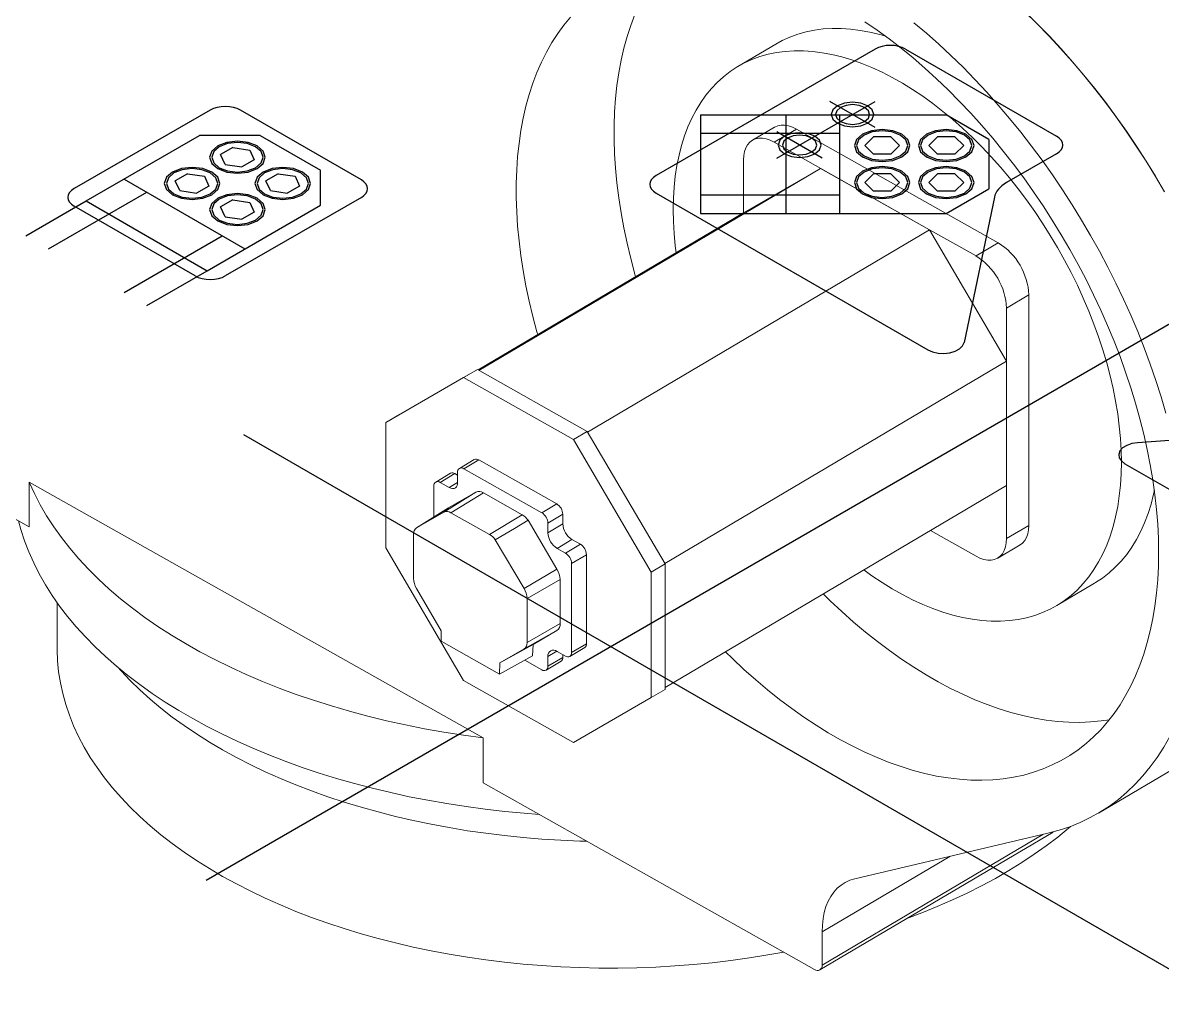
# Model space of a CAD drawing. Header units: millimetres. Extents: x 419 to 13500, y 498 to 10404.
# Drawn here: x 11232 to 11765, y 8183 to 8634 of the extents above; entities that cross this region are included whole.
import ezdxf

# ---------------------------------------------------------------- set-up
doc = ezdxf.new("R2010")
doc.units = ezdxf.units.MM
doc.header["$LTSCALE"] = 50
doc.linetypes.add('CENTERX2', pattern=[20.32, 12.7, -2.54, 2.54, -2.54])

msp = doc.modelspace()

# ---------------------------------------------------------------- linework, layer by layer
at = {"color": 7, "linetype": 'Continuous'}
for p, q in [((11630.75, 8621.59), (11528.22, 8562.4)), ((11644.89, 8621.59), (11715.6, 8580.77)), ((11319.62, 8593.02), (11255.98, 8556.28)), ((11390.33, 8560.36), (11333.76, 8593.02)), ((11715.6, 8572.61), (11692.2, 8559.1)), ((11390.33, 8552.2), (11326.69, 8515.46)), ((11528.22, 8554.24), (11655.32, 8480.86)), ((11686.49, 8552.32), (11672.32, 8484.26)), ((11312.55, 8515.46), (11255.98, 8548.12)), ((11871.37, 8445.59), (11753.47, 8437.41)), ((11747.59, 8427.6), (11874.7, 8354.22))]:
    msp.add_line(p, q, dxfattribs=at)
at = {"color": 7, "linetype": 'Continuous', "lineweight": 15}
for p, q in [((11584.26, 8623.93), (11566.51, 8613.44)), ((11583.68, 8585.06), (11573.26, 8578.9)), ((11583.44, 8578.01), (11593.86, 8584.18)), ((11688.32, 8530.95), (11593.86, 8584.18)), ((11656.16, 8537.03), (11583.44, 8578.01)), ((11569.12, 8569.75), (11569.12, 8544.94)), ((11445.37, 8471.25), (11605.17, 8565.76)), ((11605.17, 8565.76), (11569.12, 8544.94)), ((11656.16, 8537.03), (11605.17, 8565.76)), ((11444.94, 8471.49), (11569.12, 8544.94)), ((11569.12, 8544.94), (11569.12, 8544.94)), ((11496.2, 8442.43), (11656.16, 8537.03)), ((11692.21, 8475.58), (11656.16, 8537.03)), ((11677.9, 8524.78), (11656.16, 8537.03)), ((11677.9, 8524.78), (11688.32, 8530.95)), ((11692.21, 8500.39), (11702.63, 8506.55)), ((11702.63, 8398.77), (11702.63, 8506.55)), ((11692.21, 8475.58), (11692.21, 8500.39)), ((11444.6, 8471.68), (11408.23, 8450.68)), ((11438.17, 8467.88), (11444.6, 8471.68)), ((11496.04, 8442.7), (11444.6, 8471.68)), ((11532.25, 8380.98), (11692.21, 8475.58)), ((11692.21, 8475.58), (11692.21, 8475.58)), ((11692.21, 8417.41), (11692.21, 8475.58)), ((11438.17, 8467.88), (11401.8, 8446.87)), ((11489.61, 8438.89), (11438.17, 8467.88)), ((11401.8, 8446.87), (11408.23, 8450.68)), ((11148.59, 8446.7), (11234.97, 8398.02)), ((11401.8, 8446.87), (11401.8, 8388.18)), ((11489.61, 8438.89), (11496.04, 8442.7)), ((11525.98, 8376.9), (11489.61, 8438.89)), ((11532.41, 8380.7), (11496.04, 8442.7)), ((11443.19, 8429.57), (11436.21, 8425.44)), ((11438.25, 8425.26), (11445.23, 8429.39)), ((11481.73, 8408.83), (11445.23, 8429.39)), ((11432.1, 8423.16), (11425.12, 8419.03)), ((11427.15, 8418.86), (11434.13, 8422.99)), ((11435.38, 8422.29), (11434.13, 8422.99)), ((11435.38, 8423.61), (11435.38, 8419.12)), ((11474.74, 8404.7), (11438.25, 8425.26)), ((11447.29, 8299.32), (11234.97, 8418.96)), ((11234.97, 8398.02), (11234.97, 8418.96)), ((11431.39, 8416.48), (11427.15, 8418.86)), ((11532.41, 8322.9), (11692.21, 8417.41)), ((11692.21, 8392.61), (11692.21, 8417.41)), ((11424.29, 8417.2), (11424.29, 8402.65)), ((11428.91, 8404.96), (11443.91, 8414.27)), ((11443.91, 8414.27), (11431.13, 8406.89)), ((11432.26, 8404.66), (11447.45, 8413.95)), ((11465.53, 8403.76), (11447.45, 8413.95)), ((11431.06, 8406.85), (11416.07, 8397.54)), ((11416.13, 8397.58), (11431.13, 8406.89)), ((11474.74, 8404.7), (11481.73, 8408.83)), ((11428.91, 8404.96), (11416.13, 8397.58)), ((11450.34, 8394.47), (11432.26, 8404.66)), ((11450.34, 8394.47), (11465.53, 8403.76)), ((11477.6, 8399.82), (11484.59, 8403.95)), ((11484.59, 8399.46), (11484.59, 8403.95)), ((11481.86, 8378.3), (11468.38, 8401.12)), ((11477.6, 8395.33), (11477.6, 8399.82)), ((11477.6, 8395.33), (11484.59, 8399.46)), ((11656.59, 8396.34), (11677.9, 8384.34)), ((11692.21, 8392.61), (11702.63, 8398.77)), ((11414.74, 8394.53), (11414.74, 8373.91)), ((11466.48, 8369.2), (11453.01, 8391.99)), ((11481.9, 8388.01), (11488.88, 8392.14)), ((11492.82, 8389.92), (11488.88, 8392.14)), ((11401.8, 8388.18), (11438.17, 8326.19)), ((11485.83, 8385.79), (11481.9, 8388.01)), ((11485.83, 8385.79), (11492.82, 8389.92)), ((11688.08, 8383.46), (11698.5, 8389.62)), ((11488.7, 8380.91), (11495.68, 8385.04)), ((11488.7, 8339.27), (11488.7, 8380.91)), ((11495.68, 8343.4), (11495.68, 8385.04)), ((11525.98, 8376.9), (11532.41, 8380.7)), ((11532.41, 8322.01), (11532.41, 8380.7)), ((11466.48, 8369.2), (11481.86, 8378.3)), ((11525.98, 8318.21), (11525.98, 8376.9)), ((11467.87, 8364.63), (11483.33, 8373.46)), ((11483.33, 8352.8), (11483.33, 8373.46)), ((11715.67, 8361.24), (11733.41, 8371.74)), ((11416.13, 8369.29), (11427.62, 8349.37)), ((11467.87, 8343.97), (11467.87, 8364.63)), ((11248.02, 8362.61), (11248.02, 8341.16)), ((11427.62, 8349.37), (11427.62, 8344.61)), ((11466.48, 8340.93), (11481.86, 8349.58)), ((11467.87, 8343.97), (11483.33, 8352.8)), ((11470.66, 8343.11), (11481.86, 8349.58)), ((11427.62, 8344.61), (11455, 8329.18)), ((11455.2, 8334.41), (11470.66, 8343.11)), ((11470.45, 8337.71), (11470.66, 8343.11)), ((11488.7, 8339.27), (11495.68, 8343.4)), ((11455, 8329.18), (11470.45, 8337.71)), ((11455.2, 8334.41), (11466.48, 8340.93)), ((11481.9, 8339.83), (11485.83, 8337.61)), ((11484.59, 8336.99), (11484.59, 8338.31)), ((11487.87, 8337.44), (11494.85, 8341.57)), ((11455, 8329.18), (11455.2, 8334.41)), ((11466.79, 8335.69), (11474.74, 8331.21)), ((11476.78, 8331.03), (11483.76, 8335.16)), ((11477.6, 8332.86), (11477.6, 8337.35)), ((11477.6, 8332.86), (11484.59, 8336.99)), ((11438.17, 8326.19), (11489.61, 8297.21)), ((11525.98, 8318.21), (11532.41, 8322.01)), ((11489.61, 8297.21), (11525.98, 8318.21)), ((11447.29, 8299.32), (11447.29, 8278.38)), ((11735.23, 8264.18), (11769.79, 8284.62)), ((11447.29, 8278.38), (11602.32, 8191.02)), ((11604.87, 8190.8), (11713.97, 8255.32)), ((11621.16, 8233.43), (11711.57, 8254.72)), ((11605.9, 8193.09), (11605.9, 8208.58))]:
    msp.add_line(p, q, dxfattribs=at)
at = {"color": 7, "linetype": 'CENTERX2'}
for p, q in [((11584.79, 8570.57), (11630.75, 8597.1)), ((11630.75, 8584.85), (11609.53, 8597.1)), ((11548.98, 8590.89), (11548.98, 8544.71)), ((11548.98, 8590.89), (11588.98, 8590.89)), ((11588.98, 8590.89), (11663.98, 8590.89)), ((11588.98, 8590.89), (11588.98, 8544.71)), ((11588.98, 8590.89), (11588.98, 8544.71)), ((11613.98, 8590.89), (11613.98, 8544.71)), ((11683.98, 8579.34), (11663.98, 8590.89)), ((11606, 8570.57), (11584.79, 8582.82)), ((11261.64, 8550.57), (11314.67, 8581.18)), ((11342.95, 8581.18), (11314.67, 8581.18)), ((11342.95, 8581.18), (11371.24, 8564.85)), ((11548.98, 8582.23), (11613.98, 8582.23)), ((11625.83, 8576.46), (11629.91, 8580.53)), ((11638.06, 8580.53), (11629.91, 8580.53)), ((11638.06, 8580.53), (11642.13, 8576.46)), ((11655.83, 8576.46), (11659.91, 8580.53)), ((11668.06, 8580.53), (11659.91, 8580.53)), ((11668.06, 8580.53), (11672.13, 8576.46)), ((11683.98, 8579.34), (11683.98, 8556.25)), ((11330.24, 8575.52), (11324.48, 8572.19)), ((11326.58, 8567.65), (11324.48, 8572.19)), ((11330.24, 8575.52), (11338.11, 8574.3)), ((11338.11, 8574.3), (11340.22, 8569.76)), ((11625.83, 8576.46), (11629.91, 8572.38)), ((11638.06, 8572.38), (11629.91, 8572.38)), ((11642.13, 8576.46), (11638.06, 8572.38)), ((11655.83, 8576.46), (11659.91, 8572.38)), ((11668.06, 8572.38), (11659.91, 8572.38)), ((11672.13, 8576.46), (11668.06, 8572.38)), ((11326.58, 8567.65), (11334.46, 8566.43)), ((11340.22, 8569.76), (11334.46, 8566.43)), ((11309.02, 8563.27), (11303.26, 8559.95)), ((11309.02, 8563.27), (11316.9, 8562.06)), ((11316.9, 8562.06), (11319.01, 8557.51)), ((11351.45, 8563.27), (11345.69, 8559.95)), ((11351.45, 8563.27), (11359.32, 8562.06)), ((11359.32, 8562.06), (11361.43, 8557.51)), ((11371.24, 8548.52), (11371.24, 8564.85)), ((11625.83, 8559.14), (11629.91, 8563.21)), ((11638.06, 8563.21), (11629.91, 8563.21)), ((11638.06, 8563.21), (11642.13, 8559.14)), ((11655.83, 8559.14), (11659.91, 8563.21)), ((11668.06, 8563.21), (11659.91, 8563.21)), ((11668.06, 8563.21), (11672.13, 8559.14)), ((11885.3, 8123.58), (11128.7, 8560.36)), ((11279.31, 8560.77), (11335.88, 8528.11)), ((11305.37, 8555.4), (11303.26, 8559.95)), ((11319.01, 8557.51), (11313.24, 8554.18)), ((11347.8, 8555.4), (11345.69, 8559.95)), ((11361.43, 8557.51), (11355.67, 8554.18)), ((11625.83, 8559.14), (11629.91, 8555.06)), ((11642.13, 8559.14), (11638.06, 8555.06)), ((11655.83, 8559.14), (11659.91, 8555.06)), ((11663.98, 8544.71), (11683.98, 8556.25)), ((11672.13, 8559.14), (11668.06, 8555.06)), ((11243.96, 8528.11), (11289.92, 8554.65)), ((11305.37, 8555.4), (11313.24, 8554.18)), ((11330.24, 8551.03), (11324.48, 8547.7)), ((11330.24, 8551.03), (11338.11, 8549.81)), ((11347.8, 8555.4), (11355.67, 8554.18)), ((11548.98, 8553.36), (11613.98, 8553.36)), ((11638.06, 8555.06), (11629.91, 8555.06)), ((11668.06, 8555.06), (11659.91, 8555.06)), ((11867.63, 8550.16), (11146.38, 8133.79)), ((11233.35, 8534.24), (11261.64, 8550.57)), ((11261.64, 8550.57), (11318.21, 8517.91)), ((11261.64, 8550.57), (11318.21, 8517.91)), ((11318.21, 8517.91), (11371.24, 8548.52)), ((11326.58, 8543.16), (11324.48, 8547.7)), ((11338.11, 8549.81), (11340.22, 8545.27)), ((11326.58, 8543.16), (11334.46, 8541.94)), ((11340.22, 8545.27), (11334.46, 8541.94)), ((11548.98, 8544.71), (11588.98, 8544.71)), ((11588.98, 8544.71), (11663.98, 8544.71)), ((11279.31, 8507.7), (11325.28, 8534.24)), ((11289.92, 8501.58), (11318.21, 8517.91))]:
    msp.add_line(p, q, dxfattribs=at)
at = {"color": 8, "linetype": 'Continuous', "lineweight": 15}
for p, q in [((11431.39, 8416.48), (11435.39, 8418.85)), ((11477.6, 8337.35), (11481.85, 8339.86)), ((11709.16, 8254.16), (11605.9, 8193.09)), ((11665.62, 8243.9), (11605.9, 8208.58))]:
    msp.add_line(p, q, dxfattribs=at)
at = {"color": 7, "linetype": 'Continuous', "lineweight": 15, "flags": 128}
for points in [[(11642.21, 8682.05), (11648.19, 8678.78), (11654.18, 8675.25), (11660.16, 8671.49), (11666.12, 8667.48), (11672.06, 8663.25), (11677.96, 8658.78), (11683.83, 8654.1), (11689.64, 8649.2), (11695.41, 8644.09), (11701.1, 8638.77), (11706.73, 8633.27), (11712.28, 8627.57), (11717.74, 8621.69), (11723.11, 8615.65), (11728.39, 8609.43), (11733.55, 8603.06), (11738.6, 8596.55), (11743.53, 8589.89), (11748.33, 8583.1), (11753, 8576.19), (11757.53, 8569.17), (11761.92, 8562.05), (11766.15, 8554.83)], [(11647.61, 8679), (11653.62, 8675.49), (11659.63, 8671.73), (11665.61, 8667.73), (11671.58, 8663.5), (11677.51, 8659.03), (11683.4, 8654.34), (11689.24, 8649.44), (11695.03, 8644.32), (11700.76, 8639), (11706.41, 8633.48), (11711.98, 8627.77), (11717.47, 8621.88), (11722.87, 8615.81), (11728.17, 8609.58), (11733.35, 8603.19), (11738.43, 8596.65), (11743.38, 8589.97), (11748.2, 8583.16), (11752.9, 8576.23), (11757.45, 8569.18), (11761.85, 8562.03), (11766.1, 8554.78)], [(11488.21, 8636.55), (11485.11, 8632.8), (11482.2, 8628.82), (11479.49, 8624.6), (11476.96, 8620.17), (11474.63, 8615.51), (11472.51, 8610.65), (11470.58, 8605.58), (11468.87, 8600.32), (11467.36, 8594.87), (11466.06, 8589.24), (11464.98, 8583.44), (11464.11, 8577.48), (11463.46, 8571.36), (11463.03, 8565.09), (11462.81, 8558.69), (11462.81, 8552.16), (11463.03, 8545.51), (11463.46, 8538.76), (11464.11, 8531.9), (11464.98, 8524.96), (11466.06, 8517.94), (11467.36, 8510.85), (11468.87, 8503.7), (11470.58, 8496.51), (11472.51, 8489.27), (11472.86, 8488.01)], [(11518.28, 8637.72), (11516.36, 8632.65), (11514.64, 8627.39), (11513.13, 8621.94), (11511.84, 8616.31), (11510.76, 8610.51), (11509.89, 8604.55), (11509.24, 8598.43), (11508.8, 8592.16), (11508.58, 8585.76), (11508.58, 8579.23), (11508.8, 8572.59), (11509.24, 8565.83), (11509.89, 8558.98), (11510.76, 8552.03), (11511.84, 8545.01), (11513.13, 8537.92), (11514.64, 8530.77), (11516.36, 8523.58), (11518.28, 8516.34), (11518.64, 8515.08)], [(11635.64, 8627.56), (11632.85, 8628.36), (11628.26, 8629.48), (11623.72, 8630.33), (11619.26, 8630.9), (11614.89, 8631.2), (11610.6, 8631.22), (11606.41, 8630.97), (11602.34, 8630.43), (11598.38, 8629.63), (11594.54, 8628.55), (11590.84, 8627.2), (11587.28, 8625.58), (11584.26, 8623.93)], [(11763.33, 8386.08), (11763.22, 8392.67), (11762.9, 8399.37), (11762.35, 8406.18), (11761.59, 8413.08), (11760.62, 8420.06), (11759.43, 8427.12), (11758.03, 8434.24), (11756.41, 8441.41), (11754.59, 8448.63), (11752.57, 8455.88), (11750.34, 8463.15), (11747.91, 8470.43), (11745.29, 8477.71), (11742.48, 8484.98), (11739.48, 8492.23), (11736.29, 8499.45), (11732.93, 8506.63), (11729.39, 8513.75), (11725.69, 8520.81), (11721.82, 8527.81), (11717.79, 8534.71), (11713.61, 8541.53), (11709.29, 8548.24), (11704.82, 8554.84), (11700.23, 8561.32), (11695.5, 8567.67), (11690.66, 8573.87), (11685.7, 8579.93), (11680.64, 8585.83), (11675.48, 8591.56), (11670.23, 8597.12), (11664.9, 8602.49), (11659.49, 8607.67), (11654.02, 8612.66), (11648.49, 8617.44), (11642.9, 8622), (11637.27, 8626.35), (11631.61, 8630.47), (11625.92, 8634.36)], [(11766.79, 8451.23), (11764.54, 8458.85), (11762.08, 8466.5), (11759.43, 8474.15), (11756.59, 8481.8), (11753.55, 8489.43), (11750.32, 8497.04), (11746.92, 8504.61), (11743.33, 8512.13), (11739.57, 8519.61), (11735.64, 8527.01), (11731.54, 8534.34), (11727.29, 8541.59), (11722.89, 8548.74), (11718.34, 8555.79), (11713.65, 8562.72), (11708.82, 8569.54), (11703.87, 8576.22), (11698.8, 8582.76), (11693.61, 8589.14), (11688.31, 8595.38), (11682.92, 8601.44), (11677.43, 8607.33), (11671.85, 8613.04), (11666.2, 8618.56), (11660.47, 8623.88), (11654.69, 8629), (11648.84, 8633.91)], [(11745.92, 8428.27), (11745.82, 8433.77), (11745.49, 8439.39), (11744.95, 8445.1), (11744.19, 8450.91), (11743.22, 8456.79), (11742.04, 8462.73), (11740.65, 8468.72), (11739.05, 8474.76), (11737.25, 8480.81), (11735.24, 8486.89), (11733.05, 8492.96), (11730.66, 8499.02), (11728.09, 8505.06), (11725.34, 8511.06), (11722.41, 8517.01), (11719.32, 8522.9), (11716.06, 8528.71), (11712.65, 8534.44), (11709.08, 8540.08), (11705.38, 8545.6), (11701.55, 8551), (11697.58, 8556.27), (11693.51, 8561.4), (11689.32, 8566.37), (11685.03, 8571.18), (11680.66, 8575.82), (11676.2, 8580.27), (11671.66, 8584.53), (11667.07, 8588.59), (11662.42, 8592.44), (11657.72, 8596.07), (11653, 8599.48), (11648.24, 8602.65), (11643.48, 8605.59), (11638.7, 8608.28), (11633.94, 8610.72), (11629.18, 8612.9), (11624.45, 8614.82), (11619.76, 8616.48), (11615.11, 8617.87), (11610.51, 8618.99), (11605.98, 8619.84), (11601.52, 8620.41), (11597.14, 8620.71), (11592.86, 8620.73), (11588.67, 8620.47), (11584.59, 8619.94), (11580.63, 8619.14), (11576.8, 8618.06), (11573.1, 8616.7), (11569.53, 8615.09), (11566.12, 8613.2), (11562.86, 8611.06), (11559.77, 8608.66), (11556.84, 8606), (11554.09, 8603.11), (11551.52, 8599.97), (11549.13, 8596.6), (11546.93, 8593), (11544.93, 8589.18), (11543.13, 8585.15), (11541.53, 8580.92), (11540.14, 8576.5), (11538.96, 8571.89), (11537.99, 8567.1), (11537.23, 8562.15), (11536.69, 8557.05), (11536.36, 8551.8), (11536.25, 8546.41), (11536.36, 8540.91), (11536.69, 8535.29), (11537.23, 8529.58), (11537.63, 8526.32)], [(11593.86, 8584.18), (11591.99, 8585.09), (11590.16, 8585.71), (11588.38, 8586.02), (11586.7, 8586.02), (11585.15, 8585.71), (11583.74, 8585.1), (11583.68, 8585.06)], [(11583.44, 8578.01), (11581.57, 8578.92), (11579.73, 8579.54), (11577.96, 8579.86), (11576.28, 8579.86), (11574.72, 8579.55), (11573.32, 8578.93), (11572.08, 8578.02), (11571.04, 8576.83), (11570.21, 8575.38), (11569.61, 8573.7), (11569.25, 8571.81), (11569.12, 8569.75)], [(11625.41, 8377.9), (11629.18, 8375.2), (11633.94, 8372.03), (11638.7, 8369.09), (11643.48, 8366.4), (11648.24, 8363.97), (11653, 8361.78), (11657.72, 8359.86), (11662.42, 8358.2), (11667.07, 8356.81), (11671.66, 8355.69), (11676.2, 8354.84), (11680.66, 8354.27), (11685.03, 8353.97), (11689.32, 8353.95), (11693.51, 8354.21), (11697.58, 8354.74), (11701.55, 8355.55), (11705.38, 8356.62), (11709.08, 8357.98), (11712.65, 8359.59), (11716.06, 8361.48), (11719.32, 8363.62), (11722.41, 8366.02), (11725.34, 8368.68), (11728.09, 8371.57), (11730.66, 8374.71), (11733.05, 8378.08), (11735.24, 8381.68), (11737.25, 8385.5), (11739.05, 8389.53), (11740.65, 8393.76), (11742.04, 8398.18), (11743.22, 8402.79), (11744.19, 8407.58), (11744.95, 8412.53), (11745.49, 8417.63), (11745.82, 8422.88), (11745.92, 8428.27)], [(11234.97, 8418.96), (11237.37, 8413.67), (11240.08, 8408.43), (11243.09, 8403.24), (11246.41, 8398.12), (11250.02, 8393.06), (11253.93, 8388.08), (11258.13, 8383.17), (11262.61, 8378.35), (11267.38, 8373.63), (11272.41, 8368.99), (11277.72, 8364.46), (11283.29, 8360.04), (11289.11, 8355.72), (11295.19, 8351.52), (11301.51, 8347.45), (11308.06, 8343.5), (11314.84, 8339.68), (11321.84, 8335.99), (11329.05, 8332.44), (11336.47, 8329.04), (11344.08, 8325.78), (11351.88, 8322.67), (11359.85, 8319.72), (11368, 8316.93), (11376.3, 8314.29), (11384.76, 8311.82), (11393.35, 8309.52), (11402.07, 8307.38), (11410.92, 8305.42), (11419.87, 8303.63), (11428.92, 8302.01), (11438.06, 8300.58), (11447.29, 8299.32)], [(11435.38, 8419.12), (11435.36, 8418.2), (11435.16, 8417.4), (11434.81, 8416.75), (11434.32, 8416.29), (11433.7, 8416.02), (11432.99, 8415.96), (11432.21, 8416.12), (11431.39, 8416.48)], [(11733.41, 8371.74), (11733.8, 8371.97), (11737.06, 8374.12), (11740.15, 8376.52), (11743.08, 8379.17), (11745.83, 8382.07), (11748.4, 8385.2), (11750.79, 8388.58), (11752.99, 8392.17), (11754.99, 8395.99), (11756.79, 8400.02), (11758.39, 8404.25), (11759.78, 8408.68), (11760.96, 8413.29), (11761.34, 8415.02)], [(11229.9, 8400.88), (11231, 8396.84), (11232.71, 8391.59), (11234.72, 8386.37), (11237.03, 8381.19), (11239.63, 8376.07), (11242.52, 8370.99), (11245.71, 8365.97), (11249.18, 8361.01), (11252.93, 8356.13), (11256.96, 8351.31), (11261.26, 8346.58), (11265.83, 8341.93), (11270.67, 8337.37), (11275.76, 8332.91), (11281.11, 8328.55), (11286.7, 8324.29), (11292.54, 8320.14), (11298.61, 8316.1), (11304.9, 8312.18), (11311.42, 8308.39)], [(11453.01, 8391.99), (11462, 8397.33), (11468.38, 8401.12)], [(11698.5, 8389.62), (11699.67, 8390.49), (11700.71, 8391.68), (11701.54, 8393.13), (11702.14, 8394.82), (11702.51, 8396.71), (11702.63, 8398.77)], [(11677.9, 8384.34), (11679.76, 8383.43), (11681.6, 8382.81), (11683.37, 8382.5), (11685.05, 8382.49), (11686.61, 8382.8), (11688.02, 8383.42), (11689.25, 8384.33), (11690.29, 8385.52), (11691.12, 8386.97), (11691.72, 8388.65), (11692.09, 8390.54), (11692.21, 8392.61)], [(11560.64, 8339.6), (11563.91, 8336.41), (11569.35, 8331.33), (11574.85, 8326.45), (11580.41, 8321.78), (11586.02, 8317.32), (11591.67, 8313.08), (11597.35, 8309.08), (11603.05, 8305.31), (11608.77, 8301.78), (11614.49, 8298.49), (11620.21, 8295.45), (11625.92, 8292.67), (11631.61, 8290.15), (11637.27, 8287.88), (11642.9, 8285.89), (11648.49, 8284.16), (11654.02, 8282.7), (11659.49, 8281.51), (11664.9, 8280.6), (11670.23, 8279.97), (11675.48, 8279.61), (11680.64, 8279.52), (11685.7, 8279.72), (11690.66, 8280.19), (11695.5, 8280.94), (11700.23, 8281.96), (11704.82, 8283.26), (11709.29, 8284.83), (11713.61, 8286.67), (11717.79, 8288.78), (11721.82, 8291.14), (11725.69, 8293.78), (11729.39, 8296.66), (11732.93, 8299.8), (11736.29, 8303.19), (11739.48, 8306.82), (11742.48, 8310.69), (11745.29, 8314.79), (11747.91, 8319.11), (11750.34, 8323.66), (11752.57, 8328.42), (11754.59, 8333.38), (11756.41, 8338.55), (11758.03, 8343.9), (11759.43, 8349.44), (11760.62, 8355.16), (11761.59, 8361.04), (11762.35, 8367.09), (11762.9, 8373.28), (11763.22, 8379.61), (11763.33, 8386.08)], [(11606.41, 8366.67), (11609.68, 8363.49), (11615.12, 8358.4), (11620.63, 8353.52), (11626.19, 8348.85), (11631.8, 8344.39), (11637.44, 8340.16), (11643.12, 8336.15), (11648.82, 8332.38), (11654.54, 8328.85), (11660.26, 8325.56), (11665.98, 8322.52), (11671.69, 8319.74), (11677.38, 8317.22), (11683.05, 8314.96), (11688.67, 8312.96), (11694.26, 8311.23), (11699.79, 8309.77), (11705.27, 8308.58), (11710.68, 8307.67), (11716.01, 8307.04), (11721.26, 8306.68), (11726.42, 8306.6), (11731.48, 8306.79), (11736.43, 8307.26), (11740.31, 8307.84)], [(11248.02, 8341.16), (11248.02, 8340.51), (11248.22, 8335.38), (11248.71, 8330.26), (11249.51, 8325.15), (11250.62, 8320.05), (11252.02, 8314.98), (11253.73, 8309.95), (11255.73, 8304.95), (11258.03, 8299.99), (11260.63, 8295.08), (11263.51, 8290.22), (11266.69, 8285.43), (11270.14, 8280.7), (11273.88, 8276.04), (11277.89, 8271.46), (11282.17, 8266.96), (11286.71, 8262.55), (11291.51, 8258.23), (11296.57, 8254.01), (11301.88, 8249.89), (11307.43, 8245.88), (11313.21, 8241.98), (11319.22, 8238.2), (11325.45, 8234.54), (11331.9, 8231), (11338.56, 8227.6), (11345.41, 8224.33), (11352.45, 8221.19), (11359.67, 8218.2), (11367.07, 8215.35), (11374.64, 8212.65), (11382.36, 8210.11), (11390.22, 8207.71), (11398.23, 8205.48), (11406.36, 8203.4), (11414.61, 8201.49), (11422.97, 8199.74), (11431.43, 8198.16), (11439.97, 8196.74), (11448.6, 8195.5), (11457.3, 8194.43), (11466.05, 8193.53), (11474.85, 8192.81), (11483.69, 8192.26), (11492.56, 8191.88), (11501.45, 8191.68), (11510.34, 8191.66), (11519.22, 8191.82), (11528.1, 8192.15), (11536.95, 8192.65), (11545.76, 8193.33), (11554.53, 8194.19), (11563.24, 8195.22), (11571.88, 8196.42), (11580.45, 8197.79), (11587.92, 8199.14)], [(11276.18, 8332.56), (11277.89, 8330.66), (11282.17, 8326.16), (11286.71, 8321.75), (11291.51, 8317.43), (11296.57, 8313.21), (11301.88, 8309.09), (11307.43, 8305.08), (11313.21, 8301.18), (11319.22, 8297.4), (11325.45, 8293.74), (11331.9, 8290.2), (11338.56, 8286.8), (11345.41, 8283.52), (11352.45, 8280.39), (11359.67, 8277.4), (11367.07, 8274.55), (11374.64, 8271.85), (11382.36, 8269.31), (11390.22, 8266.91), (11398.23, 8264.68), (11406.36, 8262.6), (11414.61, 8260.69), (11422.97, 8258.94), (11431.43, 8257.36), (11439.97, 8255.94), (11448.6, 8254.7), (11457.3, 8253.63), (11466.05, 8252.73), (11474.85, 8252.01), (11483.69, 8251.46), (11492.56, 8251.08), (11495.9, 8250.99)], [(11711.57, 8254.72), (11716.74, 8256.11), (11721.77, 8257.79), (11726.64, 8259.77), (11731.36, 8262.03), (11735.91, 8264.59), (11740.29, 8267.44), (11744.5, 8270.56), (11748.52, 8273.96), (11752.36, 8277.64), (11756, 8281.58), (11759.45, 8285.79), (11762.69, 8290.25), (11765.72, 8294.96), (11768.54, 8299.92), (11771.15, 8305.11), (11773.54, 8310.53), (11775.71, 8316.18), (11777.65, 8322.04)], [(11311.42, 8308.39), (11318.15, 8304.72), (11325.09, 8301.18), (11332.23, 8297.77), (11339.56, 8294.5), (11347.07, 8291.38), (11354.75, 8288.4), (11362.61, 8285.57), (11370.62, 8282.89), (11378.78, 8280.36), (11387.08, 8277.99), (11395.51, 8275.78), (11404.06, 8273.74), (11412.73, 8271.85), (11421.5, 8270.14), (11430.36, 8268.59), (11439.3, 8267.21), (11448.32, 8266.01), (11457.41, 8264.97), (11466.55, 8264.11), (11473.57, 8263.57)], [(11645.48, 8214.82), (11652.5, 8217.47), (11659.77, 8220.43), (11666.86, 8223.53), (11673.76, 8226.77), (11680.46, 8230.14), (11686.96, 8233.64), (11693.25, 8237.27), (11699.31, 8241.02), (11705.15, 8244.89), (11710.76, 8248.88), (11716.13, 8252.97), (11721.25, 8257.16), (11722.15, 8257.93)], [(11605.9, 8208.58), (11606.02, 8211.78), (11606.36, 8214.83), (11606.93, 8217.71), (11607.72, 8220.4), (11608.72, 8222.89), (11609.94, 8225.15), (11611.36, 8227.19), (11612.98, 8228.97), (11614.78, 8230.49), (11616.75, 8231.75), (11618.88, 8232.73), (11621.16, 8233.43)]]:
    msp.add_lwpolyline(points, dxfattribs=at)
at = {"color": 7, "linetype": 'Continuous', "flags": 128}
for points in [[(11644.89, 8621.59), (11643.37, 8622.31), (11641.64, 8622.84), (11639.77, 8623.17), (11637.82, 8623.28), (11635.87, 8623.17), (11633.99, 8622.84), (11632.26, 8622.31), (11630.75, 8621.59)], [(11333.76, 8593.02), (11332.25, 8593.74), (11330.52, 8594.27), (11328.64, 8594.6), (11326.69, 8594.71), (11324.74, 8594.6), (11322.86, 8594.27), (11321.13, 8593.74), (11319.62, 8593.02)], [(11627.21, 8595.06), (11623.97, 8596.31), (11620.14, 8596.75), (11616.31, 8596.31), (11613.07, 8595.06), (11610.9, 8593.19), (11610.14, 8590.98), (11610.9, 8588.77), (11613.07, 8586.9), (11616.31, 8585.64), (11620.14, 8585.2), (11623.97, 8585.64), (11627.21, 8586.9), (11629.38, 8588.77), (11630.14, 8590.98), (11629.38, 8593.19), (11627.21, 8595.06)], [(11625.8, 8594.24), (11623.2, 8595.24), (11620.14, 8595.6), (11617.08, 8595.24), (11614.48, 8594.24), (11612.75, 8592.74), (11612.14, 8590.98), (11612.75, 8589.21), (11614.48, 8587.71), (11617.08, 8586.71), (11620.14, 8586.36), (11623.2, 8586.71), (11625.8, 8587.71), (11627.53, 8589.21), (11628.14, 8590.98), (11627.53, 8592.74), (11625.8, 8594.24)], [(11602.47, 8580.77), (11599.22, 8582.03), (11595.39, 8582.47), (11591.57, 8582.03), (11588.32, 8580.77), (11586.16, 8578.9), (11585.39, 8576.69), (11586.16, 8574.48), (11588.32, 8572.61), (11591.57, 8571.36), (11595.39, 8570.92), (11599.22, 8571.36), (11602.47, 8572.61), (11604.63, 8574.48), (11605.39, 8576.69), (11604.63, 8578.9), (11602.47, 8580.77)], [(11601.05, 8579.96), (11598.46, 8580.96), (11595.39, 8581.31), (11592.33, 8580.96), (11589.74, 8579.96), (11588, 8578.46), (11587.39, 8576.69), (11588, 8574.93), (11589.74, 8573.43), (11592.33, 8572.43), (11595.39, 8572.07), (11598.46, 8572.43), (11601.05, 8573.43), (11602.79, 8574.93), (11603.39, 8576.69), (11602.79, 8578.46), (11601.05, 8579.96)], [(11715.6, 8572.61), (11716.84, 8573.48), (11717.77, 8574.48), (11718.34, 8575.56), (11718.53, 8576.69), (11718.34, 8577.82), (11717.77, 8578.9), (11716.84, 8579.9), (11715.6, 8580.77)], [(11528.22, 8562.4), (11526.97, 8561.53), (11526.05, 8560.53), (11525.48, 8559.45), (11525.29, 8558.32), (11525.48, 8557.2), (11526.05, 8556.11), (11526.97, 8555.11), (11528.22, 8554.24)], [(11255.98, 8556.28), (11254.74, 8555.41), (11253.81, 8554.41), (11253.24, 8553.32), (11253.05, 8552.2), (11253.24, 8551.07), (11253.81, 8549.99), (11254.74, 8548.99), (11255.98, 8548.12)], [(11390.33, 8552.2), (11391.57, 8553.07), (11392.5, 8554.07), (11393.07, 8555.15), (11393.26, 8556.28), (11393.07, 8557.41), (11392.5, 8558.49), (11391.57, 8559.49), (11390.33, 8560.36)], [(11692.2, 8559.1), (11691.08, 8558.4), (11690.06, 8557.64), (11689.15, 8556.83), (11688.36, 8555.99), (11687.7, 8555.11), (11687.16, 8554.2), (11686.76, 8553.26), (11686.49, 8552.32)], [(11312.55, 8515.46), (11314.06, 8514.74), (11315.79, 8514.21), (11317.67, 8513.88), (11319.62, 8513.77), (11321.57, 8513.88), (11323.45, 8514.21), (11325.18, 8514.74), (11326.69, 8515.46)], [(11655.32, 8480.86), (11657.55, 8479.9), (11660.15, 8479.32), (11662.92, 8479.18), (11665.66, 8479.49), (11668.14, 8480.22), (11670.18, 8481.32), (11671.61, 8482.7), (11672.32, 8484.26)], [(11753.47, 8437.41), (11750.78, 8437), (11748.39, 8436.17), (11746.48, 8435), (11745.21, 8433.56), (11744.68, 8431.98), (11744.92, 8430.38), (11745.92, 8428.88), (11747.59, 8427.6)]]:
    msp.add_lwpolyline(points, dxfattribs=at)
at = {"color": 7, "linetype": 'CENTERX2', "flags": 128}
for points in [[(11643.17, 8581.76), (11638.96, 8583.39), (11633.98, 8583.96), (11629.01, 8583.39), (11624.79, 8581.76), (11621.97, 8579.33), (11620.98, 8576.46), (11621.97, 8573.58), (11624.79, 8571.15), (11629.01, 8569.52), (11633.98, 8568.95), (11638.96, 8569.52), (11643.17, 8571.15), (11645.99, 8573.58), (11646.98, 8576.46), (11645.99, 8579.33), (11643.17, 8581.76)], [(11642.47, 8581.35), (11638.57, 8582.86), (11633.98, 8583.38), (11629.39, 8582.86), (11625.5, 8581.35), (11622.89, 8579.11), (11621.98, 8576.46), (11622.89, 8573.81), (11625.5, 8571.56), (11629.39, 8570.06), (11633.98, 8569.53), (11638.57, 8570.06), (11642.47, 8571.56), (11645.07, 8573.81), (11645.98, 8576.46), (11645.07, 8579.11), (11642.47, 8581.35)], [(11673.17, 8581.76), (11668.96, 8583.39), (11663.98, 8583.96), (11659.01, 8583.39), (11654.79, 8581.76), (11651.97, 8579.33), (11650.98, 8576.46), (11651.97, 8573.58), (11654.79, 8571.15), (11659.01, 8569.52), (11663.98, 8568.95), (11668.96, 8569.52), (11673.17, 8571.15), (11675.99, 8573.58), (11676.98, 8576.46), (11675.99, 8579.33), (11673.17, 8581.76)], [(11672.47, 8581.35), (11668.57, 8582.86), (11663.98, 8583.38), (11659.39, 8582.86), (11655.5, 8581.35), (11652.89, 8579.11), (11651.98, 8576.46), (11652.89, 8573.81), (11655.5, 8571.56), (11659.39, 8570.06), (11663.98, 8569.53), (11668.57, 8570.06), (11672.47, 8571.56), (11675.07, 8573.81), (11675.98, 8576.46), (11675.07, 8579.11), (11672.47, 8581.35)], [(11341.54, 8576.28), (11337.32, 8577.91), (11332.35, 8578.48), (11327.37, 8577.91), (11323.16, 8576.28), (11320.34, 8573.85), (11319.35, 8570.98), (11320.34, 8568.1), (11323.16, 8565.67), (11327.37, 8564.04), (11332.35, 8563.47), (11337.32, 8564.04), (11341.54, 8565.67), (11344.36, 8568.1), (11345.35, 8570.98), (11344.36, 8573.85), (11341.54, 8576.28)], [(11340.83, 8575.87), (11336.94, 8577.38), (11332.35, 8577.9), (11327.76, 8577.38), (11323.86, 8575.87), (11321.26, 8573.63), (11320.35, 8570.98), (11321.26, 8568.32), (11323.86, 8566.08), (11327.76, 8564.58), (11332.35, 8564.05), (11336.94, 8564.58), (11340.83, 8566.08), (11343.43, 8568.32), (11344.35, 8570.98), (11343.43, 8573.63), (11340.83, 8575.87)], [(11643.17, 8564.44), (11638.96, 8566.07), (11633.98, 8566.64), (11629.01, 8566.07), (11624.79, 8564.44), (11621.97, 8562.01), (11620.98, 8559.14), (11621.97, 8556.27), (11624.79, 8553.83), (11629.01, 8552.2), (11633.98, 8551.63), (11638.96, 8552.2), (11643.17, 8553.83), (11645.99, 8556.27), (11646.98, 8559.14), (11645.99, 8562.01), (11643.17, 8564.44)], [(11673.17, 8564.44), (11668.96, 8566.07), (11663.98, 8566.64), (11659.01, 8566.07), (11654.79, 8564.44), (11651.97, 8562.01), (11650.98, 8559.14), (11651.97, 8556.27), (11654.79, 8553.83), (11659.01, 8552.2), (11663.98, 8551.63), (11668.96, 8552.2), (11673.17, 8553.83), (11675.99, 8556.27), (11676.98, 8559.14), (11675.99, 8562.01), (11673.17, 8564.44)], [(11320.33, 8564.04), (11316.11, 8565.66), (11311.13, 8566.23), (11306.16, 8565.66), (11301.94, 8564.04), (11299.12, 8561.6), (11298.13, 8558.73), (11299.12, 8555.86), (11301.94, 8553.42), (11306.16, 8551.8), (11311.13, 8551.22), (11316.11, 8551.8), (11320.33, 8553.42), (11323.14, 8555.86), (11324.13, 8558.73), (11323.14, 8561.6), (11320.33, 8564.04)], [(11319.62, 8563.63), (11315.73, 8565.13), (11311.13, 8565.66), (11306.54, 8565.13), (11302.65, 8563.63), (11300.05, 8561.38), (11299.13, 8558.73), (11300.05, 8556.08), (11302.65, 8553.83), (11306.54, 8552.33), (11311.13, 8551.8), (11315.73, 8552.33), (11319.62, 8553.83), (11322.22, 8556.08), (11323.13, 8558.73), (11322.22, 8561.38), (11319.62, 8563.63)], [(11362.75, 8564.04), (11358.54, 8565.66), (11353.56, 8566.23), (11348.59, 8565.66), (11344.37, 8564.04), (11341.55, 8561.6), (11340.56, 8558.73), (11341.55, 8555.86), (11344.37, 8553.42), (11348.59, 8551.8), (11353.56, 8551.22), (11358.54, 8551.8), (11362.75, 8553.42), (11365.57, 8555.86), (11366.56, 8558.73), (11365.57, 8561.6), (11362.75, 8564.04)], [(11362.05, 8563.63), (11358.15, 8565.13), (11353.56, 8565.66), (11348.97, 8565.13), (11345.08, 8563.63), (11342.47, 8561.38), (11341.56, 8558.73), (11342.47, 8556.08), (11345.08, 8553.83), (11348.97, 8552.33), (11353.56, 8551.8), (11358.15, 8552.33), (11362.05, 8553.83), (11364.65, 8556.08), (11365.56, 8558.73), (11364.65, 8561.38), (11362.05, 8563.63)], [(11642.47, 8564.04), (11638.57, 8565.54), (11633.98, 8566.07), (11629.39, 8565.54), (11625.5, 8564.04), (11622.89, 8561.79), (11621.98, 8559.14), (11622.89, 8556.49), (11625.5, 8554.24), (11629.39, 8552.74), (11633.98, 8552.21), (11638.57, 8552.74), (11642.47, 8554.24), (11645.07, 8556.49), (11645.98, 8559.14), (11645.07, 8561.79), (11642.47, 8564.04)], [(11672.47, 8564.04), (11668.57, 8565.54), (11663.98, 8566.07), (11659.39, 8565.54), (11655.5, 8564.04), (11652.89, 8561.79), (11651.98, 8559.14), (11652.89, 8556.49), (11655.5, 8554.24), (11659.39, 8552.74), (11663.98, 8552.21), (11668.57, 8552.74), (11672.47, 8554.24), (11675.07, 8556.49), (11675.98, 8559.14), (11675.07, 8561.79), (11672.47, 8564.04)], [(11341.54, 8551.79), (11337.32, 8553.42), (11332.35, 8553.99), (11327.37, 8553.42), (11323.16, 8551.79), (11320.34, 8549.36), (11319.35, 8546.48), (11320.34, 8543.61), (11323.16, 8541.18), (11327.37, 8539.55), (11332.35, 8538.98), (11337.32, 8539.55), (11341.54, 8541.18), (11344.36, 8543.61), (11345.35, 8546.48), (11344.36, 8549.36), (11341.54, 8551.79)], [(11340.83, 8551.38), (11336.94, 8552.88), (11332.35, 8553.41), (11327.76, 8552.88), (11323.86, 8551.38), (11321.26, 8549.13), (11320.35, 8546.48), (11321.26, 8543.83), (11323.86, 8541.58), (11327.76, 8540.08), (11332.35, 8539.56), (11336.94, 8540.08), (11340.83, 8541.58), (11343.43, 8543.83), (11344.35, 8546.48), (11343.43, 8549.13), (11340.83, 8551.38)]]:
    msp.add_lwpolyline(points, dxfattribs=at)
at = {"color": 7, "linetype": 'Continuous', "lineweight": 15}
for centre, radius, start, end in [((11672.25, 8505.12), 30.42, 2.6937, 58.1036), ((11661.82, 8498.96), 30.42, 2.6937, 58.1036), ((11444.07, 8427.82), 1.95, 53.4997, 116.5767), ((11432.98, 8421.42), 1.95, 53.6523, 116.6145), ((11437.14, 8423.87), 1.77, 51.3839, 188.6339), ((11426.05, 8417.47), 1.77, 51.5944, 188.6681), ((11445.4, 8411), 3.59, 55.144, 114.473), ((11478.51, 8403.66), 6.08, 2.6937, 58.1036), ((11430.32, 8401.87), 3.4, 55.144, 114.473), ((11460.79, 8395.8), 9.27, 35.0294, 59.2055), ((11471.53, 8399.53), 6.08, 2.6937, 58.1036), ((11418.06, 8394.85), 3.34, 125.4533, 185.4865), ((11493.7, 8399.89), 9.13, 182.6937, 238.1036), ((11445.87, 8386.96), 8.74, 35.1947, 59.2206), ((11486.72, 8395.75), 9.13, 182.6937, 238.1036), ((11482.62, 8380.62), 6.08, 2.6937, 58.1036), ((11489.6, 8384.76), 6.08, 2.6937, 58.1036), ((11473.49, 8373.12), 9.85, 1.9939, 31.7423), ((11424.48, 8374.33), 9.75, 182.4866, 211.0676), ((11458.56, 8364.3), 9.31, 1.9939, 31.7423), ((11479.81, 8352.46), 3.53, 305.453, 5.4865), ((11464.54, 8343.65), 3.34, 305.453, 5.4865), ((11493.67, 8343.21), 2.02, 305.9594, 5.4442), ((11480.24, 8337.75), 2.66, 51.3839, 188.6339), ((11486.94, 8339), 1.77, 231.3839, 8.6339), ((11475.85, 8332.59), 1.77, 231.3839, 8.6339), ((11482.57, 8336.8), 2.02, 305.9594, 5.4442), ((11603.71, 8192.75), 2.22, 231.3839, 8.6339)]:
    msp.add_arc(centre, radius, start, end, dxfattribs=at)

doc.saveas('drawing.dxf')
